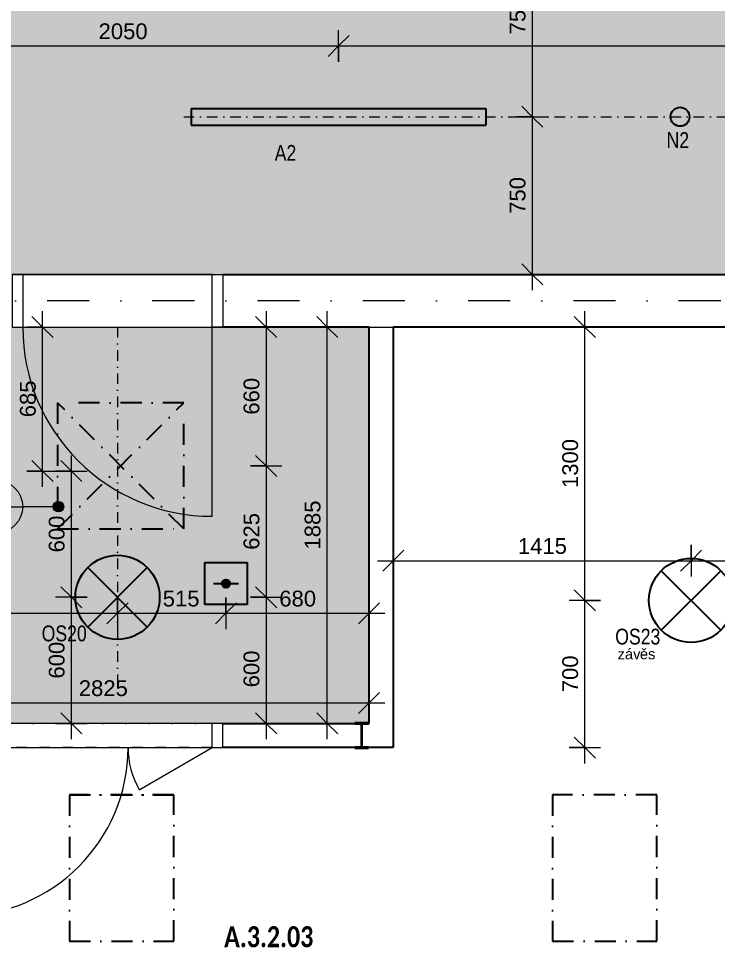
# Model space of a CAD drawing. Header units: millimetres. Extents: x -2236 to 45464, y -3604 to 14792.
# Drawn here: x 11470 to 14790, y 3775 to 8192 of the extents above; entities that cross this region are included whole.
import ezdxf

# ---------------------------------------------------------------- set-up
doc = ezdxf.new("R2010")
doc.units = ezdxf.units.MM
for name, pattern in [('ABMV_DashDot_2_2mm-S0_6mm', [110, 50, -30, 0, -30]), ('HA_DashDot_10mm-S3mm', [500, 200, -150, 0, -150]), ('HA_DashDot_2_2mm-S0_6mm', [110, 50, -30, 0, -30]), ('HA_DashDot_4mm-S1mm', [200, 100, -50, 0, -50])]:
    doc.linetypes.add(name, pattern=pattern)
for name, color, linetype, lineweight in [('A-____-____-DIMS', 9, 'Continuous', 5), ('A-____-____-DIMS-50', 9, 'Continuous', 5), ('A-AREA-____-IDEN', 9, 'Continuous', 9), ('A-CLNG-____-PATT', 9, 'Continuous', 9), ('A-DETL-____-OTLN', 9, 'Continuous', 25), ('A-DETL-____-THIN', 9, 'Continuous', 9), ('A-DETL-GENF-OTLN', 9, 'Continuous', 9), ('A-DOOR-____-MCUT', 9, 'HA_DashDot_2_2mm-S0_6mm', 9), ('A-DOOR-____-OTLN', 9, 'Continuous', 9), ('A-DOOR-FRAM-OTLN', 9, 'Continuous', 9), ('A-FLOR-____-OVHD', 9, 'HA_DashDot_4mm-S1mm', 25), ('A-GENM-____-IDEN', 9, 'Continuous', 9), ('A-WALL-____-MCUT', 9, 'Continuous', 9), ('E-LITE-EQPM-IDEN', 9, 'Continuous', 9), ('E-LITE-EQPM-OTLN', 9, 'Continuous', 9), ('G-____-____-TEXT', 9, 'Continuous', 5), ('I-WALL-____-MCUT', 9, 'Continuous', 25), ('S-COLS-____-MCUT', 9, 'Continuous', 25), ('S-COLS-____-OTLN', 9, 'Continuous', 9), ('S-GRID-____-OTLN', 9, 'Continuous', 5)]:
    doc.layers.add(name, color=color, linetype=linetype, lineweight=lineweight)
doc.styles.add('Arial_1', font='arial.ttf', dxfattribs={"height": 75})
doc.styles.add('Arial_2', font='arial.ttf', dxfattribs={"width": 0.8, "height": 75})
doc.styles.add('Arial_3', font='arial.ttf', dxfattribs={"height": 50})
doc.styles.add('Calibri_B', font='calibrib.ttf', dxfattribs={"width": 0.8, "height": 100})
doc.dimstyles.new('Inner_Dimensions', dxfattribs={"dimscale": 304.8, "dimtxt": 76.519455, "dimasz": 0.328084, "dimexe": 0.246063, "dimexo": 0.0625, "dimgap": 0.032808, "dimtad": 1, "dimdec": 0, "dimzin": 0, "dimdsep": 46, "dimtxsty": 'Arial_1', "dimblk1": 'OBLIQUE', "dimblk2": 'OBLIQUE', "dimsah": 1, "dimcen": 0.09, "dimdle": 0.246063, "dimazin": 0, "dimtfac": 1, "dimtdec": 4, "dimtix": 1, "dimtmove": 2, "dimatfit": 3, "dimfxl": 0.246063, "dimfxlon": 1, "dimtvp": 1, "dimtolj": 1, "dimtzin": 0, "dimlwd": 9, "dimlwe": 9, "dimarcsym": 2})
doc.dimstyles.new('Inner_Dimensions_1', dxfattribs={"dimscale": 304.8, "dimtxt": 76.519455, "dimasz": 0.328084, "dimexe": 0.246063, "dimexo": 0.0625, "dimgap": 0.032808, "dimtad": 1, "dimdec": 0, "dimzin": 0, "dimdsep": 46, "dimtxsty": 'Arial_1', "dimblk1": 'OBLIQUE', "dimblk2": 'OBLIQUE', "dimsah": 1, "dimcen": 0.09, "dimdle": 0.246063, "dimazin": 0, "dimtfac": 1, "dimtdec": 4, "dimtix": 1, "dimtmove": 0, "dimatfit": 3, "dimfxl": 0.246063, "dimfxlon": 1, "dimtvp": 1, "dimtolj": 1, "dimtzin": 0, "dimlwd": 9, "dimlwe": 9, "dimarcsym": 2})

# ---------------------------------------------------------------- blocks, each defined once
blk = doc.blocks.new('HA_DR_Single_Swing_Solid - In_BJ_900x2100_Vstupni-2215776-DSP_3NP-A')
at = {"layer": 'A-DOOR-____-MCUT'}
for p, q in [((-450, 125), (450, 125)), ((-450, -125), (450, -125))]:
    blk.add_line(p, q, dxfattribs=at)
at = {"layer": 'A-DOOR-____-OTLN'}
for p, q in [((-500, 125), (500, 125)), ((-500, -125), (500, -125))]:
    blk.add_line(p, q, dxfattribs=at)
at = {"layer": 'A-DOOR-____-OTLN', "lineweight": 5}
blk.add_line((450, -1025), (450, -125), dxfattribs=at)
blk.add_arc((450, -125), 900, 180, 270, dxfattribs=at)
at = {"layer": 'A-DOOR-FRAM-OTLN'}
for p, q in [((-450, 125), (-500, 125)), ((-500, 125), (-500, -125)), ((450, 125), (-450, 125)), ((-450, 125), (-450, -125)), ((450, -125), (450, 125)), ((450, 125), (500, 125)), ((500, 125), (500, -125)), ((-500, -125), (-450, -125)), ((-450, -125), (450, -125)), ((500, -125), (450, -125))]:
    blk.add_line(p, q, dxfattribs=at)
blk = doc.blocks.new('HA_DR_Double_Swing_Solid - In_BJ_1200x2100_800-2099677-DSP_3NP-A')
at = {"layer": 'A-DOOR-____-MCUT'}
for p, q in [((-600, 57.5), (600, 57.5)), ((-600, -57.5), (600, -57.5))]:
    blk.add_line(p, q, dxfattribs=at)
at = {"layer": 'A-DOOR-____-OTLN', "lineweight": 5}
for p, q in [((600, 857.5), (600, 57.5)), ((-253.6, 257.5), (-600, 57.5))]:
    blk.add_line(p, q, dxfattribs=at)
for centre, radius, start, end in [((600, 57.5), 800, 90, 180), ((-600, 57.5), 400, 360, 30)]:
    blk.add_arc(centre, radius, start, end, dxfattribs=at)
at = {"layer": 'A-DOOR-FRAM-OTLN'}
for p, q in [((-650, 57.5), (-650, -57.5)), ((-600, 57.5), (-650, 57.5)), ((-600, 57.5), (-600, -57.5)), ((600, 57.5), (-600, 57.5)), ((600, -57.5), (600, 57.5)), ((600, 57.5), (650, 57.5)), ((650, 57.5), (650, -57.5)), ((-650, -57.5), (-600, -57.5)), ((-600, -57.5), (600, -57.5)), ((650, -57.5), (600, -57.5))]:
    blk.add_line(p, q, dxfattribs=at)
blk = doc.blocks.new('HA_LF_GenericSymbol - OS23_pokoj-1621429-DSP_3NP-A')
at = {"layer": 'E-LITE-EQPM-OTLN', "color": 11, "lineweight": 25}
for p, q in [((141.4, 141.4), (-141.4, -141.4)), ((-141.4, 141.4), (141.4, -141.4))]:
    blk.add_line(p, q, dxfattribs=at)
blk.add_circle((0, 0), 200, dxfattribs=at)
blk = doc.blocks.new('HA_LF_GenericSymbol_Linear - svitidlo 1400x80_os10-1866153-DSP_3NP-A')
at = {"layer": 'E-LITE-EQPM-OTLN', "color": 11, "lineweight": 25}
for p, q in [((40, 700), (-40, 700)), ((-40, 700), (-40, -700)), ((40, 700), (40, -700)), ((40, -700), (-40, -700))]:
    blk.add_line(p, q, dxfattribs=at)
blk = doc.blocks.new('HA_LF_GenericSymbol - OS20_chodby-2043339-DSP_3NP-A')
at = {"layer": 'E-LITE-EQPM-OTLN', "color": 11, "lineweight": 25}
for p, q in [((141.4, 141.4), (-141.4, -141.4)), ((-141.4, 141.4), (141.4, -141.4))]:
    blk.add_line(p, q, dxfattribs=at)
blk.add_circle((0, 0), 200, dxfattribs=at)
blk = doc.blocks.new('HA_LF_N3l - N2-2142194-DSP_3NP-A')
at = {"layer": 'E-LITE-EQPM-OTLN', "color": 11, "lineweight": 25}
blk.add_circle((0, 0), 45, dxfattribs=at)
blk = doc.blocks.new('HA_sCO_I_Parallel - IPE 120-2148389-DSP_3NP-A')
at = {"layer": 'S-COLS-____-MCUT'}
for p, q in [((32, 60), (-32, 60)), ((-32, 60), (-32, 55.6)), ((-32, 55.6), (-3.15, 55.6)), ((-3.15, 55.6), (-3.15, -55.6)), ((3.15, 55.6), (32, 55.6)), ((3.15, -55.6), (3.15, 55.6)), ((32, 55.6), (32, 60)), ((-32, -55.6), (-32, -60)), ((-3.15, -55.6), (-32, -55.6)), ((-32, -60), (32, -60)), ((32, -55.6), (3.15, -55.6)), ((32, -60), (32, -55.6))]:
    blk.add_line(p, q, dxfattribs=at)
blk = doc.blocks.new('DIMBLOCK13-DSP_3NP-A')
at = {"layer": 'A-____-____-DIMS-50', "lineweight": 9}
for p, q in [((10310, 5438.9), (10310, 5288.9)), ((10310, 5363.9), (10310, 5438.9)), ((11940, 5438.9), (11940, 5288.9)), ((11940, 5363.9), (11940, 5438.9)), ((10310, 5363.9), (10360, 5413.9)), ((11940, 5363.9), (11990, 5413.9)), ((10310, 5363.9), (10260, 5313.9)), ((10310, 5363.9), (11940, 5363.9)), ((11940, 5363.9), (11890, 5313.9))]:
    blk.add_line(p, q, dxfattribs=at)
at = {"layer": 'A-____-____-DIMS-50', "color": 0, "lineweight": 9, "insert": (11009.6, 5471.3), "char_height": 75, "width": 276.883, "attachment_point": 1, "line_spacing_factor": 0.941778, "style": 'Arial_1'}
blk.add_mtext('1630', dxfattribs=at)
blk = doc.blocks.new('_Oblique')
at = {"color": 0, "linetype": 'ByBlock', "lineweight": -2}
blk.add_line((-0.5, -0.5), (0.5, 0.5), dxfattribs=at)
blk = doc.blocks.new('DIMBLOCK14-DSP_3NP-A')
at = {"layer": 'A-____-____-DIMS-50', "lineweight": 9}
for p, q in [((11940, 5438.9), (11940, 5288.9)), ((11940, 5363.9), (11940, 5438.9)), ((12455.4, 5438.9), (12455.4, 5288.9)), ((12455.4, 5363.9), (12455.4, 5438.9)), ((11940, 5363.9), (11990, 5413.9)), ((12455.4, 5363.9), (12505.4, 5413.9)), ((11940, 5363.9), (11890, 5313.9)), ((11940, 5363.9), (12455.4, 5363.9)), ((12455.4, 5363.9), (12405.4, 5313.9))]:
    blk.add_line(p, q, dxfattribs=at)
at = {"layer": 'A-____-____-DIMS-50', "color": 0, "lineweight": 9, "insert": (12154.9, 5471.3), "char_height": 75, "width": 207.662, "attachment_point": 1, "line_spacing_factor": 0.941778, "style": 'Arial_1'}
blk.add_mtext('515', dxfattribs=at)
blk = doc.blocks.new('DIMBLOCK15-DSP_3NP-A')
at = {"layer": 'A-____-____-DIMS-50', "lineweight": 9}
for p, q in [((12455.4, 5438.9), (12455.4, 5288.9)), ((12455.4, 5363.9), (12455.4, 5438.9)), ((13135, 5438.9), (13135, 5288.9)), ((13135, 5363.9), (13135, 5438.9)), ((12455.4, 5363.9), (12505.4, 5413.9)), ((13135, 5363.9), (13185, 5413.9)), ((12455.4, 5363.9), (12405.4, 5313.9)), ((12455.4, 5363.9), (13210, 5363.9)), ((13135, 5363.9), (13085, 5313.9))]:
    blk.add_line(p, q, dxfattribs=at)
at = {"layer": 'A-____-____-DIMS-50', "color": 0, "lineweight": 9, "insert": (12708.7, 5471.3), "char_height": 75, "width": 207.662, "attachment_point": 1, "line_spacing_factor": 0.941778, "style": 'Arial_1'}
blk.add_mtext('680', dxfattribs=at)
blk = doc.blocks.new('DIMBLOCK20-DSP_3NP-A')
at = {"layer": 'A-____-____-DIMS-50', "lineweight": 9}
for p, q in [((12646.2, 6725), (12596.2, 6775)), ((12646.2, 6800), (12646.2, 6065)), ((12571.2, 6725), (12721.2, 6725)), ((12646.2, 6725), (12571.2, 6725)), ((12646.2, 6725), (12696.2, 6675)), ((12646.2, 6065), (12596.2, 6115)), ((12571.2, 6065), (12721.2, 6065)), ((12646.2, 6065), (12571.2, 6065)), ((12646.2, 6065), (12696.2, 6015))]:
    blk.add_line(p, q, dxfattribs=at)
at = {"layer": 'A-____-____-DIMS-50', "color": 0, "lineweight": 9, "insert": (12538.8, 6308.5), "char_height": 75, "width": 207.662, "attachment_point": 1, "rotation": 90, "line_spacing_factor": 0.941778, "style": 'Arial_1'}
blk.add_mtext('660', dxfattribs=at)
blk = doc.blocks.new('DIMBLOCK21-DSP_3NP-A')
at = {"layer": 'A-____-____-DIMS-50', "lineweight": 9}
for p, q in [((12646.2, 6065), (12596.2, 6115)), ((12571.2, 6065), (12721.2, 6065)), ((12646.2, 6065), (12571.2, 6065)), ((12646.2, 6065), (12646.2, 5440)), ((12646.2, 6065), (12696.2, 6015)), ((12646.2, 5440), (12596.2, 5490)), ((12571.2, 5440), (12721.2, 5440)), ((12646.2, 5440), (12571.2, 5440)), ((12646.2, 5440), (12696.2, 5390))]:
    blk.add_line(p, q, dxfattribs=at)
at = {"layer": 'A-____-____-DIMS-50', "color": 0, "lineweight": 9, "insert": (12538.8, 5666), "char_height": 75, "width": 207.662, "attachment_point": 1, "rotation": 90, "line_spacing_factor": 0.941778, "style": 'Arial_1'}
blk.add_mtext('625', dxfattribs=at)
blk = doc.blocks.new('DIMBLOCK22-DSP_3NP-A')
at = {"layer": 'A-____-____-DIMS-50', "lineweight": 9}
for p, q in [((12646.2, 5440), (12596.2, 5490)), ((12571.2, 5440), (12721.2, 5440)), ((12646.2, 5440), (12571.2, 5440)), ((12646.2, 5440), (12646.2, 4765)), ((12646.2, 5440), (12696.2, 5390)), ((12646.2, 4840), (12596.2, 4890)), ((12721.2, 4840), (12571.2, 4840)), ((12646.2, 4840), (12696.2, 4790)), ((12646.2, 4840), (12721.2, 4840))]:
    blk.add_line(p, q, dxfattribs=at)
at = {"layer": 'A-____-____-DIMS-50', "color": 0, "lineweight": 9, "insert": (12538.8, 5011.8), "char_height": 75, "width": 207.662, "attachment_point": 1, "rotation": 90, "line_spacing_factor": 0.941778, "style": 'Arial_1'}
blk.add_mtext('600', dxfattribs=at)
blk = doc.blocks.new('DIMBLOCK46-DSP_3NP-A')
at = {"layer": 'A-____-____-DIMS-50', "lineweight": 9}
for p, q in [((10940.5, 8136.7), (10940.5, 7986.7)), ((10940.5, 8061.7), (10940.5, 8136.7)), ((12990.5, 7986.7), (12990.5, 8136.7)), ((10940.5, 8061.7), (10990.5, 8111.7)), ((12990.5, 8061.7), (13040.5, 8111.7)), ((10865.5, 8061.7), (12990.5, 8061.7)), ((10940.5, 8061.7), (10890.5, 8011.7)), ((12990.5, 8061.7), (12940.5, 8011.7)), ((12990.5, 8061.7), (12990.5, 7986.7))]:
    blk.add_line(p, q, dxfattribs=at)
at = {"layer": 'A-____-____-DIMS-50', "color": 0, "lineweight": 9, "insert": (11850.1, 8169.1), "char_height": 75, "width": 276.883, "attachment_point": 1, "line_spacing_factor": 0.941778, "style": 'Arial_1'}
blk.add_mtext('2050', dxfattribs=at)
blk = doc.blocks.new('DIMBLOCK47-DSP_3NP-A')
at = {"layer": 'A-____-____-DIMS-50', "lineweight": 9}
for p, q in [((12990.5, 7986.7), (12990.5, 8136.7)), ((16970.5, 7986.7), (16970.5, 8136.7)), ((12990.5, 8061.7), (13040.5, 8111.7)), ((16970.5, 8061.7), (17020.5, 8111.7)), ((12990.5, 8061.7), (12940.5, 8011.7)), ((12990.5, 8061.7), (16970.5, 8061.7)), ((12990.5, 8061.7), (12990.5, 7986.7)), ((16970.5, 8061.7), (16920.5, 8011.7)), ((16970.5, 8061.7), (16970.5, 7986.7))]:
    blk.add_line(p, q, dxfattribs=at)
at = {"layer": 'A-____-____-DIMS-50', "color": 0, "lineweight": 9, "insert": (14865.1, 8169.1), "char_height": 75, "width": 276.883, "attachment_point": 1, "line_spacing_factor": 0.941778, "style": 'Arial_1'}
blk.add_mtext('3980', dxfattribs=at)
blk = doc.blocks.new('DIMBLOCK57-DSP_3NP-A')
at = {"layer": 'A-____-____-DIMS-50', "lineweight": 9}
for p, q in [((13250, 5688.9), (13250, 5538.9)), ((13250, 5613.9), (13250, 5688.9)), ((13250, 5613.9), (13300, 5663.9)), ((14665, 5688.9), (14665, 5538.9)), ((14665, 5613.9), (14665, 5688.9)), ((14665, 5613.9), (14715, 5663.9)), ((13175, 5613.9), (14665, 5613.9)), ((13250, 5613.9), (13200, 5563.9)), ((14665, 5613.9), (14615, 5563.9))]:
    blk.add_line(p, q, dxfattribs=at)
at = {"layer": 'A-____-____-DIMS-50', "color": 0, "lineweight": 9, "insert": (13842.1, 5721.3), "char_height": 75, "width": 276.883, "attachment_point": 1, "line_spacing_factor": 0.941778, "style": 'Arial_1'}
blk.add_mtext('1415', dxfattribs=at)
blk = doc.blocks.new('DIMBLOCK58-DSP_3NP-A')
at = {"layer": 'A-____-____-DIMS-50', "lineweight": 9}
for p, q in [((14665, 5688.9), (14665, 5538.9)), ((14665, 5613.9), (14665, 5688.9)), ((14665, 5613.9), (14715, 5663.9)), ((16075, 5688.9), (16075, 5538.9)), ((16075, 5613.9), (16075, 5688.9)), ((16075, 5613.9), (16125, 5663.9)), ((14665, 5613.9), (14615, 5563.9)), ((14665, 5613.9), (16150, 5613.9)), ((16075, 5613.9), (16025, 5563.9))]:
    blk.add_line(p, q, dxfattribs=at)
at = {"layer": 'A-____-____-DIMS-50', "color": 0, "lineweight": 9, "insert": (15254.6, 5721.3), "char_height": 75, "width": 276.883, "attachment_point": 1, "line_spacing_factor": 0.941778, "style": 'Arial_1'}
blk.add_mtext('1410', dxfattribs=at)
blk = doc.blocks.new('DIMBLOCK59-DSP_3NP-A')
at = {"layer": 'A-____-____-DIMS-50', "lineweight": 9}
for p, q in [((14160.3, 5425), (14110.3, 5475)), ((14235.3, 5425), (14085.3, 5425)), ((14160.3, 4650), (14160.3, 5425)), ((14160.3, 5425), (14210.3, 5375)), ((14160.3, 5425), (14235.3, 5425)), ((14160.3, 4725), (14110.3, 4775)), ((14085.3, 4725), (14235.3, 4725)), ((14160.3, 4725), (14085.3, 4725)), ((14160.3, 4725), (14210.3, 4675))]:
    blk.add_line(p, q, dxfattribs=at)
at = {"layer": 'A-____-____-DIMS-50', "color": 0, "lineweight": 9, "insert": (14052.9, 4988.5), "char_height": 75, "width": 207.662, "attachment_point": 1, "rotation": 90, "line_spacing_factor": 0.941778, "style": 'Arial_1'}
blk.add_mtext('700', dxfattribs=at)
blk = doc.blocks.new('DIMBLOCK60-DSP_3NP-A')
at = {"layer": 'A-____-____-DIMS-50', "lineweight": 9}
for p, q in [((14160.3, 6725), (14110.3, 6775)), ((14160.3, 5425), (14160.3, 6800)), ((14085.3, 6725), (14235.3, 6725)), ((14160.3, 6725), (14085.3, 6725)), ((14160.3, 6725), (14210.3, 6675)), ((14160.3, 5425), (14110.3, 5475)), ((14235.3, 5425), (14085.3, 5425)), ((14160.3, 5425), (14210.3, 5375)), ((14160.3, 5425), (14235.3, 5425))]:
    blk.add_line(p, q, dxfattribs=at)
at = {"layer": 'A-____-____-DIMS-50', "color": 0, "lineweight": 9, "insert": (14052.9, 5959.6), "char_height": 75, "width": 276.883, "attachment_point": 1, "rotation": 90, "line_spacing_factor": 0.941778, "style": 'Arial_1'}
blk.add_mtext('1300', dxfattribs=at)
blk = doc.blocks.new('HA_TAG_GM_Products - Generic-588599-DSP_3NP-A')
at = {"layer": 'A-GENM-____-IDEN'}
blk.add_line((-2.5, 0), (2.5, 0), dxfattribs=at)
blk.add_circle((0, 0), 2.5, dxfattribs=at)
blk = doc.blocks.new('DIMBLOCK89-DSP_3NP-A')
at = {"layer": 'A-____-____-DIMS-50', "lineweight": 9}
for p, q in [((13910.3, 8475), (13860.3, 8525)), ((13910.3, 8550), (13910.3, 7725)), ((13985.3, 8475), (13835.3, 8475)), ((13910.3, 8475), (13960.3, 8425)), ((13910.3, 8475), (13985.3, 8475)), ((13910.3, 7725), (13860.3, 7775)), ((13835.3, 7725), (13985.3, 7725)), ((13910.3, 7725), (13835.3, 7725)), ((13910.3, 7725), (13960.3, 7675))]:
    blk.add_line(p, q, dxfattribs=at)
at = {"layer": 'A-____-____-DIMS-50', "color": 0, "lineweight": 9, "insert": (13802.9, 8117), "char_height": 75, "width": 207.662, "attachment_point": 1, "rotation": 90, "line_spacing_factor": 0.941778, "style": 'Arial_1'}
blk.add_mtext('750', dxfattribs=at)
blk = doc.blocks.new('DIMBLOCK90-DSP_3NP-A')
at = {"layer": 'A-____-____-DIMS-50', "lineweight": 9}
for p, q in [((13910.3, 7725), (13860.3, 7775)), ((13835.3, 7725), (13985.3, 7725)), ((13910.3, 7725), (13835.3, 7725)), ((13910.3, 7725), (13910.3, 6900)), ((13910.3, 7725), (13960.3, 7675)), ((13910.3, 6975), (13860.3, 7025)), ((13985.3, 6975), (13835.3, 6975)), ((13910.3, 6975), (13960.3, 6925)), ((13910.3, 6975), (13985.3, 6975))]:
    blk.add_line(p, q, dxfattribs=at)
at = {"layer": 'A-____-____-DIMS-50', "color": 0, "lineweight": 9, "insert": (13802.9, 7263.5), "char_height": 75, "width": 207.662, "attachment_point": 1, "rotation": 90, "line_spacing_factor": 0.941778, "style": 'Arial_1'}
blk.add_mtext('750', dxfattribs=at)
blk = doc.blocks.new('DIMBLOCK112-DSP_3NP-A')
at = {"layer": 'A-____-____-DIMS-50', "lineweight": 9}
for p, q in [((11720.7, 5440), (11670.7, 5490)), ((11795.7, 5440), (11645.7, 5440)), ((11720.7, 4765), (11720.7, 5440)), ((11720.7, 5440), (11770.7, 5390)), ((11720.7, 5440), (11795.7, 5440)), ((11720.7, 4840), (11670.7, 4890)), ((11645.7, 4840), (11795.7, 4840)), ((11720.7, 4840), (11645.7, 4840)), ((11720.7, 4840), (11770.7, 4790))]:
    blk.add_line(p, q, dxfattribs=at)
at = {"layer": 'A-____-____-DIMS-50', "color": 0, "lineweight": 9, "insert": (11613.3, 5053.5), "char_height": 75, "width": 207.662, "attachment_point": 1, "rotation": 90, "line_spacing_factor": 0.941778, "style": 'Arial_1'}
blk.add_mtext('600', dxfattribs=at)
blk = doc.blocks.new('DIMBLOCK113-DSP_3NP-A')
at = {"layer": 'A-____-____-DIMS-50', "lineweight": 9}
for p, q in [((11720.7, 5440), (11720.7, 6115)), ((11720.7, 6040), (11670.7, 6090)), ((11645.7, 6040), (11795.7, 6040)), ((11720.7, 6040), (11645.7, 6040)), ((11720.7, 6040), (11770.7, 5990)), ((11720.7, 5440), (11670.7, 5490)), ((11795.7, 5440), (11645.7, 5440)), ((11720.7, 5440), (11770.7, 5390)), ((11720.7, 5440), (11795.7, 5440))]:
    blk.add_line(p, q, dxfattribs=at)
at = {"layer": 'A-____-____-DIMS-50', "color": 0, "lineweight": 9, "insert": (11613.3, 5653.5), "char_height": 75, "width": 207.662, "attachment_point": 1, "rotation": 90, "line_spacing_factor": 0.941778, "style": 'Arial_1'}
blk.add_mtext('600', dxfattribs=at)
blk = doc.blocks.new('DIMBLOCK114-DSP_3NP-A')
at = {"layer": 'A-____-____-DIMS-50', "lineweight": 9}
for p, q in [((12936.6, 6725), (12886.6, 6775)), ((12936.6, 4765), (12936.6, 6800)), ((12861.6, 6725), (13011.6, 6725)), ((12936.6, 6725), (12861.6, 6725)), ((12936.6, 6725), (12986.6, 6675)), ((12936.6, 4840), (12886.6, 4890)), ((12861.6, 4840), (13011.6, 4840)), ((12936.6, 4840), (12861.6, 4840)), ((12936.6, 4840), (12986.6, 4790))]:
    blk.add_line(p, q, dxfattribs=at)
at = {"layer": 'A-____-____-DIMS-50', "color": 0, "lineweight": 9, "insert": (12829.2, 5667.1), "char_height": 75, "width": 276.883, "attachment_point": 1, "rotation": 90, "line_spacing_factor": 0.941778, "style": 'Arial_1'}
blk.add_mtext('1885', dxfattribs=at)
blk = doc.blocks.new('DIMBLOCK115-DSP_3NP-A')
at = {"layer": 'A-____-____-DIMS-50', "lineweight": 9}
for p, q in [((11583.8, 6725), (11533.8, 6775)), ((11583.8, 5965), (11583.8, 6800)), ((11508.8, 6725), (11658.8, 6725)), ((11583.8, 6725), (11508.8, 6725)), ((11583.8, 6725), (11633.8, 6675)), ((11583.8, 6040), (11533.8, 6090)), ((11508.8, 6040), (11658.8, 6040)), ((11583.8, 6040), (11508.8, 6040)), ((11583.8, 6040), (11633.8, 5990))]:
    blk.add_line(p, q, dxfattribs=at)
at = {"layer": 'A-____-____-DIMS-50', "color": 0, "lineweight": 9, "insert": (11476.4, 6296), "char_height": 75, "width": 207.662, "attachment_point": 1, "rotation": 90, "line_spacing_factor": 0.941778, "style": 'Arial_1'}
blk.add_mtext('685', dxfattribs=at)
blk = doc.blocks.new('DIMBLOCK117-DSP_3NP-A')
at = {"layer": 'A-____-____-DIMS-50', "lineweight": 9}
for p, q in [((10310, 5012.9), (10310, 4862.9)), ((10310, 4937.9), (10310, 5012.9)), ((13135, 5012.9), (13135, 4862.9)), ((13135, 4937.9), (13135, 5012.9)), ((10310, 4937.9), (10360, 4987.9)), ((13135, 4937.9), (13185, 4987.9)), ((10235, 4937.9), (13210, 4937.9)), ((10310, 4937.9), (10260, 4887.9)), ((13135, 4937.9), (13085, 4887.9))]:
    blk.add_line(p, q, dxfattribs=at)
at = {"layer": 'A-____-____-DIMS-50', "color": 0, "lineweight": 9, "insert": (11756.2, 5045.3), "char_height": 75, "width": 276.883, "attachment_point": 1, "line_spacing_factor": 0.941778, "style": 'Arial_1'}
blk.add_mtext('2825', dxfattribs=at)

msp = doc.modelspace()

# ---------------------------------------------------------------- hatches: boundary and pattern name
at = {"layer": 'A-CLNG-____-PATT', "lineweight": 5}
h = msp.add_hatch(color=256, dxfattribs=at)
h.paths.add_polyline_path([(10940.5, 6975), (18845, 6975), (18845, 8475), (16710, 8475), (16710, 11550), (14510, 11550), (14510, 11532.6), (14420, 11532.6), (14420, 9767.8), (10940.5, 9767.8), (10940.5, 9050), (14910.5, 9050), (14910.5, 8475), (12857.5, 8475), (12857.5, 8472.5), (12793.5, 8472.5), (12793.5, 8475), (10940.5, 8475), (10940.5, 7225)])
h.paths.add_polyline_path([(15257.5, 7882.5), (15257.5, 9037.5), (16112.5, 9037.5), (16112.5, 7882.5), (15347.7, 7882.5)])
h = msp.add_hatch(color=256, dxfattribs=at)
h.paths.add_polyline_path([(10310, 4840), (10918, 4840), (10918, 4842.5), (10982, 4842.5), (10982, 4840), (13068, 4840), (13068, 4842.5), (13132, 4842.1), (13132, 4840), (13135, 4840), (13135, 6725), (11390, 6725), (11390, 6040), (10310, 6040), (10310, 5070)])
h.paths.add_polyline_path([(12455.4, 5485), (12450.3, 5485.7), (12445.4, 5487.7), (12440, 5492.5), (12438.1, 5495), (12436.1, 5499.8), (12435.4, 5505), (12436.1, 5510.2), (12438.1, 5515), (12441.3, 5519.1), (12445.4, 5522.3), (12450.3, 5524.3), (12455.4, 5525), (12460.6, 5524.3), (12465.4, 5522.3), (12469.6, 5519.1), (12472.7, 5515), (12474.7, 5510.2), (12475.4, 5505), (12474.7, 5499.8), (12472.7, 5495), (12469.6, 5490.9), (12465.4, 5487.7), (12460.6, 5485.7)])
at = {"layer": 'A-DETL-GENF-OTLN'}
msp.add_hatch(color=1, dxfattribs=at).paths.add_polyline_path([(12455.4, 5485), (12460.6, 5485.7), (12465.4, 5487.7), (12469.6, 5490.9), (12472.7, 5495), (12474.7, 5499.8), (12475.4, 5505), (12474.7, 5510.2), (12472.7, 5515), (12469.6, 5519.1), (12465.4, 5522.3), (12460.6, 5524.3), (12455.4, 5525), (12450.3, 5524.3), (12445.4, 5522.3), (12441.3, 5519.1), (12438.1, 5515), (12436.1, 5510.2), (12435.4, 5505), (12436.1, 5499.8), (12438.1, 5495), (12441.3, 5490.9), (12445.4, 5487.7), (12450.3, 5485.7)])
at = {"layer": 'A-GENM-____-IDEN'}
h = msp.add_hatch(color=256, dxfattribs=at)
edge = h.paths.add_edge_path()
edge.add_arc((11659.4, 5870.8), 25, 0, 360)

# ---------------------------------------------------------------- linework, layer by layer
at = {"layer": 'A-DETL-____-OTLN', "linetype": 'ABMV_DashDot_2_2mm-S0_6mm', "lineweight": 5}
for p, q in [((12255, 7725), (18060, 7725)), ((11940, 6725), (11940, 5025))]:
    msp.add_line(p, q, dxfattribs=at)
at = {"layer": 'A-DETL-____-OTLN'}
for p, q in [((12355.4, 5605), (12555.4, 5605)), ((12355.4, 5405), (12355.4, 5605)), ((12555.4, 5605), (12555.4, 5405)), ((12455.4, 5485), (12455.4, 5525)), ((12395.4, 5505), (12515.4, 5505)), ((12555.4, 5405), (12355.4, 5405))]:
    msp.add_line(p, q, dxfattribs=at)
msp.add_circle((12455.4, 5505), 20, dxfattribs=at)
at = {"layer": 'A-DETL-____-THIN'}
for start, end in [(0, 180), (180, 0)]:
    msp.add_arc((12455.4, 5505), 20, start, end, dxfattribs=at)
at = {"layer": 'A-FLOR-____-OVHD'}
for p, q in [((12255, 6365), (11655, 6365)), ((11655, 6365), (11655, 5765)), ((12255, 5765), (11655, 6365)), ((11655, 5765), (12255, 6365)), ((12255, 5765), (12255, 6365)), ((11655, 5765), (12255, 5765)), ((12207, 4501.2), (11711.6, 4501.2)), ((11711.6, 4501.2), (11711.6, 3804.8)), ((11711.6, 4501.2), (12207, 4501.2)), ((12207, 3804.8), (12207, 4501.2)), ((14502.5, 4501.2), (14007.1, 4501.2)), ((14007.1, 4501.2), (14007.1, 3804.8)), ((14502.5, 3804.8), (14502.5, 4501.2)), ((11711.6, 3804.8), (12207, 3804.8)), ((14007.1, 3804.8), (14502.5, 3804.8))]:
    msp.add_line(p, q, dxfattribs=at)
at = {"layer": 'A-GENM-____-IDEN'}
msp.add_line((11659.4, 5870.8), (11489.5, 5870.8), dxfattribs=at)
msp.add_circle((11659.4, 5870.8), 25, dxfattribs=at)
at = {"layer": 'A-WALL-____-MCUT'}
msp.add_line((13135, 6725), (13250, 6725), dxfattribs=at)
at = {"layer": 'I-WALL-____-MCUT'}
for p, q in [((12440, 6975), (17735, 6975)), ((13135, 6725), (12440, 6725)), ((13135, 4840), (13135, 6725)), ((13250, 6725), (13250, 4725)), ((15685, 6725), (13250, 6725)), ((12440, 4840), (13068, 4840)), ((13132, 4840), (13135, 4840)), ((13068, 4725), (12440, 4725)), ((13250, 4725), (13132, 4725))]:
    msp.add_line(p, q, dxfattribs=at)
at = {"layer": 'S-GRID-____-OTLN', "linetype": 'HA_DashDot_10mm-S3mm', "lineweight": 9}
msp.add_line((24807.7, 6850), (-547.2, 6850), dxfattribs=at)

# ---------------------------------------------------------------- block references
at = {"layer": 'A-DOOR-____-OTLN'}
msp.add_blockref('HA_DR_Single_Swing_Solid - In_BJ_900x2100_Vstupni-2215776-DSP_3NP-A', (11940, 6850), dxfattribs=at)
at = {"layer": 'A-DOOR-____-OTLN', "rotation": 180}
msp.add_blockref('HA_DR_Double_Swing_Solid - In_BJ_1200x2100_800-2099677-DSP_3NP-A', (11790, 4782.5), dxfattribs=at)
at = {"layer": 'A-GENM-____-IDEN', "xscale": 49.99999999999998, "yscale": 49.99999999999998, "zscale": 49.99999999999998}
msp.add_blockref('HA_TAG_GM_Products - Generic-588599-DSP_3NP-A', (11364.5, 5870.8), dxfattribs=at)
at = {"layer": 'E-LITE-EQPM-OTLN', "color": 11, "lineweight": 25, "rotation": 89.9999999999999}
msp.add_blockref('HA_LF_GenericSymbol_Linear - svitidlo 1400x80_os10-1866153-DSP_3NP-A', (12990.5, 7725), dxfattribs=at)
at = {"layer": 'E-LITE-EQPM-OTLN', "color": 11, "lineweight": 25}
for name, p in [('HA_LF_N3l - N2-2142194-DSP_3NP-A', (14612.5, 7725)), ('HA_LF_GenericSymbol - OS20_chodby-2043339-DSP_3NP-A', (11940, 5440)), ('HA_LF_GenericSymbol - OS23_pokoj-1621429-DSP_3NP-A', (14665, 5425))]:
    msp.add_blockref(name, p, dxfattribs=at)
at = {"layer": 'S-COLS-____-OTLN', "rotation": 180}
msp.add_blockref('HA_sCO_I_Parallel - IPE 120-2148389-DSP_3NP-A', (13100, 4782.5), dxfattribs=at)

# ---------------------------------------------------------------- texts
at = {"layer": 'A-AREA-____-IDEN', "lineweight": 5, "insert": (12446.6, 3876.1), "char_height": 100, "width": 525.907, "attachment_point": 1, "style": 'Calibri_B'}
msp.add_mtext('A.3.2.03', dxfattribs=at)
at = {"layer": 'E-LITE-EQPM-IDEN', "lineweight": 5, "char_height": 75, "attachment_point": 1, "style": 'Arial_2'}
for s, insert, width in [('N2', (14548.5, 7651.7), 131.477), ('A2', (12686.9, 7590.6), 125.063), ('OS20', (11579.6, 5305.6), 262.953), ('OS23', (14304.6, 5290.6), 262.953)]:
    msp.add_mtext(s, dxfattribs=dict(at, insert=insert, width=width))
at = {"layer": 'G-____-____-TEXT', "color": 11, "lineweight": 9, "char_height": 50, "attachment_point": 1, "style": 'Arial_3'}
for s, insert, width in [('záv', (14315.8, 5195.3), 128.27), ('ěs', (14421.6, 5195.3), 92.194)]:
    msp.add_mtext(s, dxfattribs=dict(at, insert=insert, width=width))

# ---------------------------------------------------------------- dimensions: what is measured, and where the dimension line sits
at = {"layer": 'A-____-____-DIMS', "lineweight": 9}
for base, p1, p2, override, picture, middle in [((13910.3, 7725), (13985.3, 8475), (13835.3, 7725), {"dimpost": '<>', "dimfxl": 764.852927}, 'DIMBLOCK89-DSP_3NP-A', (13852.9, 8220.8)), ((12646.2, 4840), (12571.2, 5440), (12721.2, 4840), {"dimpost": '<>', "dimfxl": 618.465844}, 'DIMBLOCK22-DSP_3NP-A', (12588.8, 5115.6))]:
    dim = msp.add_linear_dim(base=base, p1=p1, p2=p2, angle=90, dimstyle='Inner_Dimensions', override=override, dxfattribs=at)
    dim.commit()
    dim.dimension.update_dxf_attribs({"geometry": picture, "text_midpoint": middle, "dimtype": 160, "text_rotation": 90})
for base, p1, p2, override, picture, middle in [((12990.5, 8061.7), (10940.5, 8136.7), (12990.5, 7986.7), {"dimpost": '<>', "dimfxl": 2055.480479}, 'DIMBLOCK46-DSP_3NP-A', (11965.5, 8110)), ((16970.5, 8061.7), (12990.5, 7986.7), (16970.5, 7986.7), {"dimpost": '<>', "dimfxl": 3980}, 'DIMBLOCK47-DSP_3NP-A', (14980.5, 8110.1)), ((14665, 5613.9), (13250, 5688.9), (14665, 5688.9), {"dimpost": '<>', "dimfxl": 1415}, 'DIMBLOCK57-DSP_3NP-A', (13957.5, 5662.2)), ((16075, 5613.9), (14665, 5688.9), (16075, 5688.9), {"dimpost": '<>', "dimfxl": 1410}, 'DIMBLOCK58-DSP_3NP-A', (15370, 5662.2)), ((11940, 5363.9), (10310, 5438.9), (11940, 5438.9), {"dimpost": '<>', "dimfxl": 1630}, 'DIMBLOCK13-DSP_3NP-A', (11125, 5412.2)), ((13135, 5363.9), (12455.4, 5438.9), (13135, 5438.9), {"dimpost": '<>', "dimfxl": 679.5722}, 'DIMBLOCK15-DSP_3NP-A', (12795.2, 5412.2))]:
    dim = msp.add_linear_dim(base=base, p1=p1, p2=p2, dimstyle='Inner_Dimensions_1', override=override, dxfattribs=at)
    dim.commit()
    dim.dimension.update_dxf_attribs({"geometry": picture, "text_midpoint": middle})
for base, p1, p2, override, picture, middle in [((13910.3, 6975), (13835.3, 7725), (13985.3, 6975), {"dimpost": '<>', "dimfxl": 764.852927}, 'DIMBLOCK90-DSP_3NP-A', (13862, 7350)), ((11583.8, 6725), (11508.8, 6040), (11508.8, 6725), {"dimpost": '<>', "dimfxl": 685}, 'DIMBLOCK115-DSP_3NP-A', (11535.5, 6382.5)), ((12646.2, 6065), (12571.2, 6725), (12571.2, 6065), {"dimpost": '<>', "dimfxl": 660}, 'DIMBLOCK20-DSP_3NP-A', (12597.9, 6395)), ((12936.6, 6725), (12861.6, 4840), (12861.6, 6725), {"dimpost": '<>', "dimfxl": 1885}, 'DIMBLOCK114-DSP_3NP-A', (12888.3, 5782.5)), ((14160.3, 6725), (14235.3, 5425), (14085.3, 6725), {"dimpost": '<>', "dimfxl": 1308.625233}, 'DIMBLOCK60-DSP_3NP-A', (14112, 6075)), ((11720.7, 6040), (11795.7, 5440), (11645.7, 6040), {"dimpost": '<>', "dimfxl": 618.465844}, 'DIMBLOCK113-DSP_3NP-A', (11672.4, 5740)), ((12646.2, 5440), (12571.2, 6065), (12571.2, 5440), {"dimpost": '<>', "dimfxl": 625}, 'DIMBLOCK21-DSP_3NP-A', (12597.9, 5752.5)), ((11720.7, 5440), (11645.7, 4840), (11795.7, 5440), {"dimpost": '<>', "dimfxl": 618.465844}, 'DIMBLOCK112-DSP_3NP-A', (11672.4, 5140)), ((14160.3, 5425), (14085.3, 4725), (14235.3, 5425), {"dimpost": '<>', "dimfxl": 715.891053}, 'DIMBLOCK59-DSP_3NP-A', (14112, 5075))]:
    dim = msp.add_linear_dim(base=base, p1=p1, p2=p2, angle=90, dimstyle='Inner_Dimensions_1', override=override, dxfattribs=at)
    dim.commit()
    dim.dimension.update_dxf_attribs({"geometry": picture, "text_midpoint": middle})
for base, p1, p2, override, picture, middle in [((12455.4, 5363.9), (11940, 5438.9), (12455.4, 5438.9), {"dimpost": '<>', "dimfxl": 515.4278}, 'DIMBLOCK14-DSP_3NP-A', (12258.7, 5421.3)), ((13135, 4937.9), (10310, 5012.9), (13135, 5012.9), {"dimpost": '<>', "dimfxl": 2825}, 'DIMBLOCK117-DSP_3NP-A', (11894.6, 4995.3))]:
    dim = msp.add_linear_dim(base=base, p1=p1, p2=p2, dimstyle='Inner_Dimensions', override=override, dxfattribs=at)
    dim.commit()
    dim.dimension.update_dxf_attribs({"geometry": picture, "text_midpoint": middle, "dimtype": 160})

doc.saveas('drawing.dxf')
